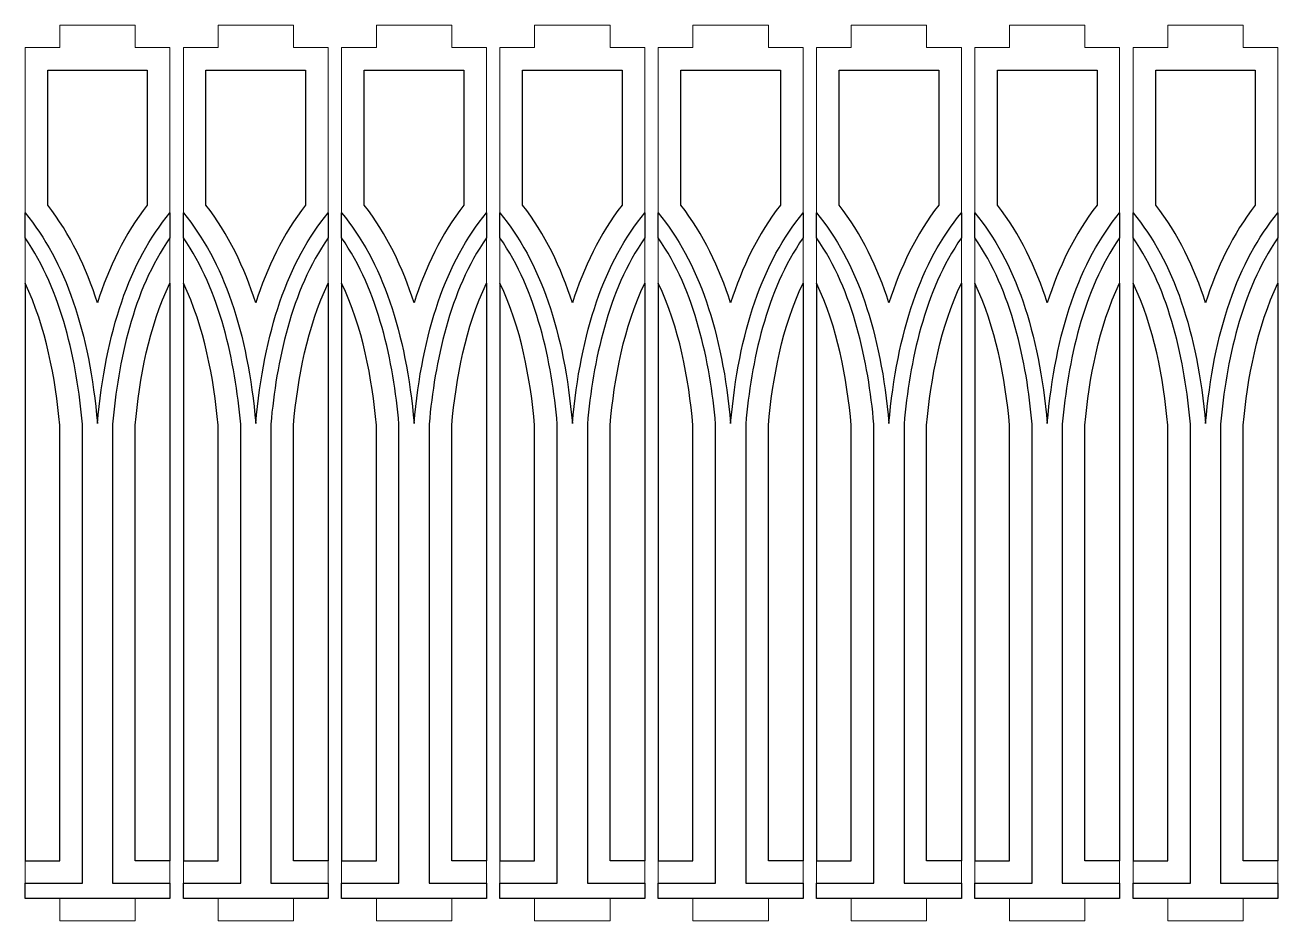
# Model space of a CAD drawing. Header units: centimetres. Extents: x -57 to 189, y -76 to 83.
# Drawn here: x 25.62 to 42.24, y -47.51 to -35.62 of the extents above; entities that cross this region are included whole.
import ezdxf

# ---------------------------------------------------------------- set-up
doc = ezdxf.new("R2010")
doc.units = ezdxf.units.CM
doc.header["$MEASUREMENT"] = 0
doc.layers.add('DEFAULT', color=7, linetype='Continuous')
doc.layers.add('layer 1', color=7, linetype='Continuous')

msp = doc.modelspace()

# ---------------------------------------------------------------- linework, layer by layer
at = {"layer": 'DEFAULT', "color": 250}
for points, knots in [([(25.92098, -36.21991), (25.92098, -36.21991), (25.92098, -38.00822), (25.92098, -38.00822), (25.92098, -38.00822), (26.21965, -38.39217), (26.43178, -38.83791), (26.58149, -39.30714), (26.58149, -39.30714), (26.7312, -38.83792), (26.94333, -38.39218), (27.24199, -38.00823), (27.24199, -38.00823), (27.24199, -38.00823), (27.24199, -36.21991), (27.24199, -36.21991), (27.24199, -36.21991), (27.24199, -36.21991), (25.92098, -36.21991), (25.92098, -36.21991)], [0, 0, 0, 0, 0.16666667, 0.16666667, 0.16666667, 0.16666667, 0.33333333, 0.33333333, 0.33333333, 0.33333333, 0.5, 0.5, 0.5, 0.5, 0.66666667, 0.66666667, 0.66666667, 0.66666667, 1, 1, 1, 1]), ([(28.02098, -36.21991), (28.02098, -36.21991), (28.02098, -38.00822), (28.02098, -38.00822), (28.02098, -38.00822), (28.31965, -38.39217), (28.53178, -38.83791), (28.68149, -39.30714), (28.68149, -39.30714), (28.8312, -38.83792), (29.04333, -38.39218), (29.34199, -38.00823), (29.34199, -38.00823), (29.34199, -38.00823), (29.34199, -36.21991), (29.34199, -36.21991), (29.34199, -36.21991), (29.34199, -36.21991), (28.02098, -36.21991), (28.02098, -36.21991)], [0, 0, 0, 0, 0.16666667, 0.16666667, 0.16666667, 0.16666667, 0.33333333, 0.33333333, 0.33333333, 0.33333333, 0.5, 0.5, 0.5, 0.5, 0.66666667, 0.66666667, 0.66666667, 0.66666667, 1, 1, 1, 1]), ([(30.12098, -36.21991), (30.12098, -36.21991), (30.12098, -38.00822), (30.12098, -38.00822), (30.12098, -38.00822), (30.41965, -38.39217), (30.63178, -38.83791), (30.78149, -39.30714), (30.78149, -39.30714), (30.9312, -38.83792), (31.14333, -38.39218), (31.44199, -38.00823), (31.44199, -38.00823), (31.44199, -38.00823), (31.44199, -36.21991), (31.44199, -36.21991), (31.44199, -36.21991), (31.44199, -36.21991), (30.12098, -36.21991), (30.12098, -36.21991)], [0, 0, 0, 0, 0.16666667, 0.16666667, 0.16666667, 0.16666667, 0.33333333, 0.33333333, 0.33333333, 0.33333333, 0.5, 0.5, 0.5, 0.5, 0.66666667, 0.66666667, 0.66666667, 0.66666667, 1, 1, 1, 1]), ([(32.22098, -36.21991), (32.22098, -36.21991), (32.22098, -38.00822), (32.22098, -38.00822), (32.22098, -38.00822), (32.51965, -38.39217), (32.73178, -38.83791), (32.88149, -39.30714), (32.88149, -39.30714), (33.0312, -38.83792), (33.24333, -38.39218), (33.54199, -38.00823), (33.54199, -38.00823), (33.54199, -38.00823), (33.54199, -36.21991), (33.54199, -36.21991), (33.54199, -36.21991), (33.54199, -36.21991), (32.22098, -36.21991), (32.22098, -36.21991)], [0, 0, 0, 0, 0.16666667, 0.16666667, 0.16666667, 0.16666667, 0.33333333, 0.33333333, 0.33333333, 0.33333333, 0.5, 0.5, 0.5, 0.5, 0.66666667, 0.66666667, 0.66666667, 0.66666667, 1, 1, 1, 1]), ([(34.32098, -36.21991), (34.32098, -36.21991), (34.32098, -38.00822), (34.32098, -38.00822), (34.32098, -38.00822), (34.61965, -38.39217), (34.83178, -38.83791), (34.98149, -39.30714), (34.98149, -39.30714), (35.1312, -38.83792), (35.34333, -38.39218), (35.64199, -38.00823), (35.64199, -38.00823), (35.64199, -38.00823), (35.64199, -36.21991), (35.64199, -36.21991), (35.64199, -36.21991), (35.64199, -36.21991), (34.32098, -36.21991), (34.32098, -36.21991)], [0, 0, 0, 0, 0.16666667, 0.16666667, 0.16666667, 0.16666667, 0.33333333, 0.33333333, 0.33333333, 0.33333333, 0.5, 0.5, 0.5, 0.5, 0.66666667, 0.66666667, 0.66666667, 0.66666667, 1, 1, 1, 1]), ([(36.42098, -36.21991), (36.42098, -36.21991), (36.42098, -38.00822), (36.42098, -38.00822), (36.42098, -38.00822), (36.71965, -38.39217), (36.93178, -38.83791), (37.08149, -39.30714), (37.08149, -39.30714), (37.2312, -38.83792), (37.44333, -38.39218), (37.74199, -38.00823), (37.74199, -38.00823), (37.74199, -38.00823), (37.74199, -36.21991), (37.74199, -36.21991), (37.74199, -36.21991), (37.74199, -36.21991), (36.42098, -36.21991), (36.42098, -36.21991)], [0, 0, 0, 0, 0.16666667, 0.16666667, 0.16666667, 0.16666667, 0.33333333, 0.33333333, 0.33333333, 0.33333333, 0.5, 0.5, 0.5, 0.5, 0.66666667, 0.66666667, 0.66666667, 0.66666667, 1, 1, 1, 1]), ([(38.52098, -36.21991), (38.52098, -36.21991), (38.52098, -38.00822), (38.52098, -38.00822), (38.52098, -38.00822), (38.81965, -38.39217), (39.03178, -38.83791), (39.18149, -39.30714), (39.18149, -39.30714), (39.3312, -38.83792), (39.54333, -38.39218), (39.84199, -38.00823), (39.84199, -38.00823), (39.84199, -38.00823), (39.84199, -36.21991), (39.84199, -36.21991), (39.84199, -36.21991), (39.84199, -36.21991), (38.52098, -36.21991), (38.52098, -36.21991)], [0, 0, 0, 0, 0.16666667, 0.16666667, 0.16666667, 0.16666667, 0.33333333, 0.33333333, 0.33333333, 0.33333333, 0.5, 0.5, 0.5, 0.5, 0.66666667, 0.66666667, 0.66666667, 0.66666667, 1, 1, 1, 1]), ([(40.62098, -36.21991), (40.62098, -36.21991), (40.62098, -38.00822), (40.62098, -38.00822), (40.62098, -38.00822), (40.91965, -38.39217), (41.13178, -38.83791), (41.28149, -39.30714), (41.28149, -39.30714), (41.4312, -38.83792), (41.64333, -38.39218), (41.94199, -38.00823), (41.94199, -38.00823), (41.94199, -38.00823), (41.94199, -36.21991), (41.94199, -36.21991), (41.94199, -36.21991), (41.94199, -36.21991), (40.62098, -36.21991), (40.62098, -36.21991)], [0, 0, 0, 0, 0.16666667, 0.16666667, 0.16666667, 0.16666667, 0.33333333, 0.33333333, 0.33333333, 0.33333333, 0.5, 0.5, 0.5, 0.5, 0.66666667, 0.66666667, 0.66666667, 0.66666667, 1, 1, 1, 1]), ([(26.78149, -47.00929), (26.78149, -47.00929), (26.7815, -40.91678), (26.7815, -40.91678), (26.7815, -40.91678), (26.85622, -40.08091), (27.05177, -39.15111), (27.542, -38.44412), (27.542, -38.44412), (27.542, -38.44412), (27.542, -38.11391), (27.542, -38.11391), (27.542, -38.11391), (27.00995, -38.75239), (26.68978, -39.68373), (26.58148, -40.90791), (26.58148, -40.90791), (26.4732, -39.68373), (26.15303, -38.75239), (25.62098, -38.11391), (25.62098, -38.11391), (25.62098, -38.11391), (25.62098, -38.44412), (25.62098, -38.44412), (25.62098, -38.44412), (26.11121, -39.15111), (26.30676, -40.08091), (26.38148, -40.91678), (26.38148, -40.91678), (26.38148, -40.91678), (26.38149, -47.00929), (26.38149, -47.00929), (26.38149, -47.00929), (26.38149, -47.00929), (25.62098, -47.00929), (25.62098, -47.00929), (25.62098, -47.00929), (25.62098, -47.00929), (25.62098, -47.20929), (25.62098, -47.20929), (25.62098, -47.20929), (25.62098, -47.20929), (26.08149, -47.20929), (26.08149, -47.20929), (26.08149, -47.20929), (26.08149, -47.20929), (26.12099, -47.20929), (26.12099, -47.20929), (26.12099, -47.20929), (26.12099, -47.20929), (26.58149, -47.20929), (26.58149, -47.20929), (26.58149, -47.20929), (26.58149, -47.20929), (27.04199, -47.20929), (27.04199, -47.20929), (27.04199, -47.20929), (27.04199, -47.20929), (27.08149, -47.20929), (27.08149, -47.20929), (27.08149, -47.20929), (27.08149, -47.20929), (27.542, -47.20929), (27.542, -47.20929), (27.542, -47.20929), (27.542, -47.20929), (27.542, -47.00929), (27.542, -47.00929), (27.542, -47.00929), (27.542, -47.00929), (26.78149, -47.00929), (26.78149, -47.00929)], [0, 0, 0, 0, 0.05263158, 0.05263158, 0.05263158, 0.05263158, 0.10526316, 0.10526316, 0.10526316, 0.10526316, 0.15789474, 0.15789474, 0.15789474, 0.15789474, 0.21052632, 0.21052632, 0.21052632, 0.21052632, 0.26315789, 0.26315789, 0.26315789, 0.26315789, 0.31578947, 0.31578947, 0.31578947, 0.31578947, 0.36842105, 0.36842105, 0.36842105, 0.36842105, 0.42105263, 0.42105263, 0.42105263, 0.42105263, 0.47368421, 0.47368421, 0.47368421, 0.47368421, 0.52631579, 0.52631579, 0.52631579, 0.52631579, 0.57894737, 0.57894737, 0.57894737, 0.57894737, 0.63157895, 0.63157895, 0.63157895, 0.63157895, 0.68421053, 0.68421053, 0.68421053, 0.68421053, 0.73684211, 0.73684211, 0.73684211, 0.73684211, 0.78947368, 0.78947368, 0.78947368, 0.78947368, 0.84210526, 0.84210526, 0.84210526, 0.84210526, 0.89473684, 0.89473684, 0.89473684, 0.89473684, 1, 1, 1, 1]), ([(28.88149, -47.00929), (28.88149, -47.00929), (28.8815, -40.91678), (28.8815, -40.91678), (28.8815, -40.91678), (28.95622, -40.08091), (29.15177, -39.15111), (29.642, -38.44412), (29.642, -38.44412), (29.642, -38.44412), (29.642, -38.11391), (29.642, -38.11391), (29.642, -38.11391), (29.10995, -38.75239), (28.78978, -39.68373), (28.68148, -40.90791), (28.68148, -40.90791), (28.5732, -39.68373), (28.25303, -38.75239), (27.72098, -38.11391), (27.72098, -38.11391), (27.72098, -38.11391), (27.72098, -38.44412), (27.72098, -38.44412), (27.72098, -38.44412), (28.21121, -39.15111), (28.40676, -40.08091), (28.48148, -40.91678), (28.48148, -40.91678), (28.48148, -40.91678), (28.48149, -47.00929), (28.48149, -47.00929), (28.48149, -47.00929), (28.48149, -47.00929), (27.72098, -47.00929), (27.72098, -47.00929), (27.72098, -47.00929), (27.72098, -47.00929), (27.72098, -47.20929), (27.72098, -47.20929), (27.72098, -47.20929), (27.72098, -47.20929), (28.18149, -47.20929), (28.18149, -47.20929), (28.18149, -47.20929), (28.18149, -47.20929), (28.22099, -47.20929), (28.22099, -47.20929), (28.22099, -47.20929), (28.22099, -47.20929), (28.68149, -47.20929), (28.68149, -47.20929), (28.68149, -47.20929), (28.68149, -47.20929), (29.14199, -47.20929), (29.14199, -47.20929), (29.14199, -47.20929), (29.14199, -47.20929), (29.18149, -47.20929), (29.18149, -47.20929), (29.18149, -47.20929), (29.18149, -47.20929), (29.642, -47.20929), (29.642, -47.20929), (29.642, -47.20929), (29.642, -47.20929), (29.642, -47.00929), (29.642, -47.00929), (29.642, -47.00929), (29.642, -47.00929), (28.88149, -47.00929), (28.88149, -47.00929)], [0, 0, 0, 0, 0.05263158, 0.05263158, 0.05263158, 0.05263158, 0.10526316, 0.10526316, 0.10526316, 0.10526316, 0.15789474, 0.15789474, 0.15789474, 0.15789474, 0.21052632, 0.21052632, 0.21052632, 0.21052632, 0.26315789, 0.26315789, 0.26315789, 0.26315789, 0.31578947, 0.31578947, 0.31578947, 0.31578947, 0.36842105, 0.36842105, 0.36842105, 0.36842105, 0.42105263, 0.42105263, 0.42105263, 0.42105263, 0.47368421, 0.47368421, 0.47368421, 0.47368421, 0.52631579, 0.52631579, 0.52631579, 0.52631579, 0.57894737, 0.57894737, 0.57894737, 0.57894737, 0.63157895, 0.63157895, 0.63157895, 0.63157895, 0.68421053, 0.68421053, 0.68421053, 0.68421053, 0.73684211, 0.73684211, 0.73684211, 0.73684211, 0.78947368, 0.78947368, 0.78947368, 0.78947368, 0.84210526, 0.84210526, 0.84210526, 0.84210526, 0.89473684, 0.89473684, 0.89473684, 0.89473684, 1, 1, 1, 1]), ([(30.98149, -47.00929), (30.98149, -47.00929), (30.9815, -40.91678), (30.9815, -40.91678), (30.9815, -40.91678), (31.05622, -40.08091), (31.25177, -39.15111), (31.742, -38.44412), (31.742, -38.44412), (31.742, -38.44412), (31.742, -38.11391), (31.742, -38.11391), (31.742, -38.11391), (31.20995, -38.75239), (30.88978, -39.68373), (30.78148, -40.90791), (30.78148, -40.90791), (30.6732, -39.68373), (30.35303, -38.75239), (29.82098, -38.11391), (29.82098, -38.11391), (29.82098, -38.11391), (29.82098, -38.44412), (29.82098, -38.44412), (29.82098, -38.44412), (30.31121, -39.15111), (30.50676, -40.08091), (30.58148, -40.91678), (30.58148, -40.91678), (30.58148, -40.91678), (30.58149, -47.00929), (30.58149, -47.00929), (30.58149, -47.00929), (30.58149, -47.00929), (29.82098, -47.00929), (29.82098, -47.00929), (29.82098, -47.00929), (29.82098, -47.00929), (29.82098, -47.20929), (29.82098, -47.20929), (29.82098, -47.20929), (29.82098, -47.20929), (30.28149, -47.20929), (30.28149, -47.20929), (30.28149, -47.20929), (30.28149, -47.20929), (30.32099, -47.20929), (30.32099, -47.20929), (30.32099, -47.20929), (30.32099, -47.20929), (30.78149, -47.20929), (30.78149, -47.20929), (30.78149, -47.20929), (30.78149, -47.20929), (31.24199, -47.20929), (31.24199, -47.20929), (31.24199, -47.20929), (31.24199, -47.20929), (31.28149, -47.20929), (31.28149, -47.20929), (31.28149, -47.20929), (31.28149, -47.20929), (31.742, -47.20929), (31.742, -47.20929), (31.742, -47.20929), (31.742, -47.20929), (31.742, -47.00929), (31.742, -47.00929), (31.742, -47.00929), (31.742, -47.00929), (30.98149, -47.00929), (30.98149, -47.00929)], [0, 0, 0, 0, 0.05263158, 0.05263158, 0.05263158, 0.05263158, 0.10526316, 0.10526316, 0.10526316, 0.10526316, 0.15789474, 0.15789474, 0.15789474, 0.15789474, 0.21052632, 0.21052632, 0.21052632, 0.21052632, 0.26315789, 0.26315789, 0.26315789, 0.26315789, 0.31578947, 0.31578947, 0.31578947, 0.31578947, 0.36842105, 0.36842105, 0.36842105, 0.36842105, 0.42105263, 0.42105263, 0.42105263, 0.42105263, 0.47368421, 0.47368421, 0.47368421, 0.47368421, 0.52631579, 0.52631579, 0.52631579, 0.52631579, 0.57894737, 0.57894737, 0.57894737, 0.57894737, 0.63157895, 0.63157895, 0.63157895, 0.63157895, 0.68421053, 0.68421053, 0.68421053, 0.68421053, 0.73684211, 0.73684211, 0.73684211, 0.73684211, 0.78947368, 0.78947368, 0.78947368, 0.78947368, 0.84210526, 0.84210526, 0.84210526, 0.84210526, 0.89473684, 0.89473684, 0.89473684, 0.89473684, 1, 1, 1, 1]), ([(33.08149, -47.00929), (33.08149, -47.00929), (33.0815, -40.91678), (33.0815, -40.91678), (33.0815, -40.91678), (33.15622, -40.08091), (33.35177, -39.15111), (33.842, -38.44412), (33.842, -38.44412), (33.842, -38.44412), (33.842, -38.11391), (33.842, -38.11391), (33.842, -38.11391), (33.30995, -38.75239), (32.98978, -39.68373), (32.88148, -40.90791), (32.88148, -40.90791), (32.7732, -39.68373), (32.45303, -38.75239), (31.92098, -38.11391), (31.92098, -38.11391), (31.92098, -38.11391), (31.92098, -38.44412), (31.92098, -38.44412), (31.92098, -38.44412), (32.41121, -39.15111), (32.60676, -40.08091), (32.68148, -40.91678), (32.68148, -40.91678), (32.68148, -40.91678), (32.68149, -47.00929), (32.68149, -47.00929), (32.68149, -47.00929), (32.68149, -47.00929), (31.92098, -47.00929), (31.92098, -47.00929), (31.92098, -47.00929), (31.92098, -47.00929), (31.92098, -47.20929), (31.92098, -47.20929), (31.92098, -47.20929), (31.92098, -47.20929), (32.38149, -47.20929), (32.38149, -47.20929), (32.38149, -47.20929), (32.38149, -47.20929), (32.42099, -47.20929), (32.42099, -47.20929), (32.42099, -47.20929), (32.42099, -47.20929), (32.88149, -47.20929), (32.88149, -47.20929), (32.88149, -47.20929), (32.88149, -47.20929), (33.34199, -47.20929), (33.34199, -47.20929), (33.34199, -47.20929), (33.34199, -47.20929), (33.38149, -47.20929), (33.38149, -47.20929), (33.38149, -47.20929), (33.38149, -47.20929), (33.842, -47.20929), (33.842, -47.20929), (33.842, -47.20929), (33.842, -47.20929), (33.842, -47.00929), (33.842, -47.00929), (33.842, -47.00929), (33.842, -47.00929), (33.08149, -47.00929), (33.08149, -47.00929)], [0, 0, 0, 0, 0.05263158, 0.05263158, 0.05263158, 0.05263158, 0.10526316, 0.10526316, 0.10526316, 0.10526316, 0.15789474, 0.15789474, 0.15789474, 0.15789474, 0.21052632, 0.21052632, 0.21052632, 0.21052632, 0.26315789, 0.26315789, 0.26315789, 0.26315789, 0.31578947, 0.31578947, 0.31578947, 0.31578947, 0.36842105, 0.36842105, 0.36842105, 0.36842105, 0.42105263, 0.42105263, 0.42105263, 0.42105263, 0.47368421, 0.47368421, 0.47368421, 0.47368421, 0.52631579, 0.52631579, 0.52631579, 0.52631579, 0.57894737, 0.57894737, 0.57894737, 0.57894737, 0.63157895, 0.63157895, 0.63157895, 0.63157895, 0.68421053, 0.68421053, 0.68421053, 0.68421053, 0.73684211, 0.73684211, 0.73684211, 0.73684211, 0.78947368, 0.78947368, 0.78947368, 0.78947368, 0.84210526, 0.84210526, 0.84210526, 0.84210526, 0.89473684, 0.89473684, 0.89473684, 0.89473684, 1, 1, 1, 1]), ([(35.18149, -47.00929), (35.18149, -47.00929), (35.1815, -40.91678), (35.1815, -40.91678), (35.1815, -40.91678), (35.25622, -40.08091), (35.45177, -39.15111), (35.942, -38.44412), (35.942, -38.44412), (35.942, -38.44412), (35.942, -38.11391), (35.942, -38.11391), (35.942, -38.11391), (35.40995, -38.75239), (35.08978, -39.68373), (34.98148, -40.90791), (34.98148, -40.90791), (34.8732, -39.68373), (34.55303, -38.75239), (34.02098, -38.11391), (34.02098, -38.11391), (34.02098, -38.11391), (34.02098, -38.44412), (34.02098, -38.44412), (34.02098, -38.44412), (34.51121, -39.15111), (34.70676, -40.08091), (34.78148, -40.91678), (34.78148, -40.91678), (34.78148, -40.91678), (34.78149, -47.00929), (34.78149, -47.00929), (34.78149, -47.00929), (34.78149, -47.00929), (34.02098, -47.00929), (34.02098, -47.00929), (34.02098, -47.00929), (34.02098, -47.00929), (34.02098, -47.20929), (34.02098, -47.20929), (34.02098, -47.20929), (34.02098, -47.20929), (34.48149, -47.20929), (34.48149, -47.20929), (34.48149, -47.20929), (34.48149, -47.20929), (34.52099, -47.20929), (34.52099, -47.20929), (34.52099, -47.20929), (34.52099, -47.20929), (34.98149, -47.20929), (34.98149, -47.20929), (34.98149, -47.20929), (34.98149, -47.20929), (35.44199, -47.20929), (35.44199, -47.20929), (35.44199, -47.20929), (35.44199, -47.20929), (35.48149, -47.20929), (35.48149, -47.20929), (35.48149, -47.20929), (35.48149, -47.20929), (35.942, -47.20929), (35.942, -47.20929), (35.942, -47.20929), (35.942, -47.20929), (35.942, -47.00929), (35.942, -47.00929), (35.942, -47.00929), (35.942, -47.00929), (35.18149, -47.00929), (35.18149, -47.00929)], [0, 0, 0, 0, 0.05263158, 0.05263158, 0.05263158, 0.05263158, 0.10526316, 0.10526316, 0.10526316, 0.10526316, 0.15789474, 0.15789474, 0.15789474, 0.15789474, 0.21052632, 0.21052632, 0.21052632, 0.21052632, 0.26315789, 0.26315789, 0.26315789, 0.26315789, 0.31578947, 0.31578947, 0.31578947, 0.31578947, 0.36842105, 0.36842105, 0.36842105, 0.36842105, 0.42105263, 0.42105263, 0.42105263, 0.42105263, 0.47368421, 0.47368421, 0.47368421, 0.47368421, 0.52631579, 0.52631579, 0.52631579, 0.52631579, 0.57894737, 0.57894737, 0.57894737, 0.57894737, 0.63157895, 0.63157895, 0.63157895, 0.63157895, 0.68421053, 0.68421053, 0.68421053, 0.68421053, 0.73684211, 0.73684211, 0.73684211, 0.73684211, 0.78947368, 0.78947368, 0.78947368, 0.78947368, 0.84210526, 0.84210526, 0.84210526, 0.84210526, 0.89473684, 0.89473684, 0.89473684, 0.89473684, 1, 1, 1, 1]), ([(37.28149, -47.00929), (37.28149, -47.00929), (37.2815, -40.91678), (37.2815, -40.91678), (37.2815, -40.91678), (37.35622, -40.08091), (37.55177, -39.15111), (38.042, -38.44412), (38.042, -38.44412), (38.042, -38.44412), (38.042, -38.11391), (38.042, -38.11391), (38.042, -38.11391), (37.50995, -38.75239), (37.18978, -39.68373), (37.08148, -40.90791), (37.08148, -40.90791), (36.9732, -39.68373), (36.65303, -38.75239), (36.12098, -38.11391), (36.12098, -38.11391), (36.12098, -38.11391), (36.12098, -38.44412), (36.12098, -38.44412), (36.12098, -38.44412), (36.61121, -39.15111), (36.80676, -40.08091), (36.88148, -40.91678), (36.88148, -40.91678), (36.88148, -40.91678), (36.88149, -47.00929), (36.88149, -47.00929), (36.88149, -47.00929), (36.88149, -47.00929), (36.12098, -47.00929), (36.12098, -47.00929), (36.12098, -47.00929), (36.12098, -47.00929), (36.12098, -47.20929), (36.12098, -47.20929), (36.12098, -47.20929), (36.12098, -47.20929), (36.58149, -47.20929), (36.58149, -47.20929), (36.58149, -47.20929), (36.58149, -47.20929), (36.62099, -47.20929), (36.62099, -47.20929), (36.62099, -47.20929), (36.62099, -47.20929), (37.08149, -47.20929), (37.08149, -47.20929), (37.08149, -47.20929), (37.08149, -47.20929), (37.54199, -47.20929), (37.54199, -47.20929), (37.54199, -47.20929), (37.54199, -47.20929), (37.58149, -47.20929), (37.58149, -47.20929), (37.58149, -47.20929), (37.58149, -47.20929), (38.042, -47.20929), (38.042, -47.20929), (38.042, -47.20929), (38.042, -47.20929), (38.042, -47.00929), (38.042, -47.00929), (38.042, -47.00929), (38.042, -47.00929), (37.28149, -47.00929), (37.28149, -47.00929)], [0, 0, 0, 0, 0.05263158, 0.05263158, 0.05263158, 0.05263158, 0.10526316, 0.10526316, 0.10526316, 0.10526316, 0.15789474, 0.15789474, 0.15789474, 0.15789474, 0.21052632, 0.21052632, 0.21052632, 0.21052632, 0.26315789, 0.26315789, 0.26315789, 0.26315789, 0.31578947, 0.31578947, 0.31578947, 0.31578947, 0.36842105, 0.36842105, 0.36842105, 0.36842105, 0.42105263, 0.42105263, 0.42105263, 0.42105263, 0.47368421, 0.47368421, 0.47368421, 0.47368421, 0.52631579, 0.52631579, 0.52631579, 0.52631579, 0.57894737, 0.57894737, 0.57894737, 0.57894737, 0.63157895, 0.63157895, 0.63157895, 0.63157895, 0.68421053, 0.68421053, 0.68421053, 0.68421053, 0.73684211, 0.73684211, 0.73684211, 0.73684211, 0.78947368, 0.78947368, 0.78947368, 0.78947368, 0.84210526, 0.84210526, 0.84210526, 0.84210526, 0.89473684, 0.89473684, 0.89473684, 0.89473684, 1, 1, 1, 1]), ([(39.38149, -47.00929), (39.38149, -47.00929), (39.3815, -40.91678), (39.3815, -40.91678), (39.3815, -40.91678), (39.45622, -40.08091), (39.65177, -39.15111), (40.142, -38.44412), (40.142, -38.44412), (40.142, -38.44412), (40.142, -38.11391), (40.142, -38.11391), (40.142, -38.11391), (39.60995, -38.75239), (39.28978, -39.68373), (39.18148, -40.90791), (39.18148, -40.90791), (39.0732, -39.68373), (38.75303, -38.75239), (38.22098, -38.11391), (38.22098, -38.11391), (38.22098, -38.11391), (38.22098, -38.44412), (38.22098, -38.44412), (38.22098, -38.44412), (38.71121, -39.15111), (38.90676, -40.08091), (38.98148, -40.91678), (38.98148, -40.91678), (38.98148, -40.91678), (38.98149, -47.00929), (38.98149, -47.00929), (38.98149, -47.00929), (38.98149, -47.00929), (38.22098, -47.00929), (38.22098, -47.00929), (38.22098, -47.00929), (38.22098, -47.00929), (38.22098, -47.20929), (38.22098, -47.20929), (38.22098, -47.20929), (38.22098, -47.20929), (38.68149, -47.20929), (38.68149, -47.20929), (38.68149, -47.20929), (38.68149, -47.20929), (38.72099, -47.20929), (38.72099, -47.20929), (38.72099, -47.20929), (38.72099, -47.20929), (39.18149, -47.20929), (39.18149, -47.20929), (39.18149, -47.20929), (39.18149, -47.20929), (39.64199, -47.20929), (39.64199, -47.20929), (39.64199, -47.20929), (39.64199, -47.20929), (39.68149, -47.20929), (39.68149, -47.20929), (39.68149, -47.20929), (39.68149, -47.20929), (40.142, -47.20929), (40.142, -47.20929), (40.142, -47.20929), (40.142, -47.20929), (40.142, -47.00929), (40.142, -47.00929), (40.142, -47.00929), (40.142, -47.00929), (39.38149, -47.00929), (39.38149, -47.00929)], [0, 0, 0, 0, 0.05263158, 0.05263158, 0.05263158, 0.05263158, 0.10526316, 0.10526316, 0.10526316, 0.10526316, 0.15789474, 0.15789474, 0.15789474, 0.15789474, 0.21052632, 0.21052632, 0.21052632, 0.21052632, 0.26315789, 0.26315789, 0.26315789, 0.26315789, 0.31578947, 0.31578947, 0.31578947, 0.31578947, 0.36842105, 0.36842105, 0.36842105, 0.36842105, 0.42105263, 0.42105263, 0.42105263, 0.42105263, 0.47368421, 0.47368421, 0.47368421, 0.47368421, 0.52631579, 0.52631579, 0.52631579, 0.52631579, 0.57894737, 0.57894737, 0.57894737, 0.57894737, 0.63157895, 0.63157895, 0.63157895, 0.63157895, 0.68421053, 0.68421053, 0.68421053, 0.68421053, 0.73684211, 0.73684211, 0.73684211, 0.73684211, 0.78947368, 0.78947368, 0.78947368, 0.78947368, 0.84210526, 0.84210526, 0.84210526, 0.84210526, 0.89473684, 0.89473684, 0.89473684, 0.89473684, 1, 1, 1, 1]), ([(41.48149, -47.00929), (41.48149, -47.00929), (41.4815, -40.91678), (41.4815, -40.91678), (41.4815, -40.91678), (41.55622, -40.08091), (41.75177, -39.15111), (42.242, -38.44412), (42.242, -38.44412), (42.242, -38.44412), (42.242, -38.11391), (42.242, -38.11391), (42.242, -38.11391), (41.70995, -38.75239), (41.38978, -39.68373), (41.28148, -40.90791), (41.28148, -40.90791), (41.1732, -39.68373), (40.85303, -38.75239), (40.32098, -38.11391), (40.32098, -38.11391), (40.32098, -38.11391), (40.32098, -38.44412), (40.32098, -38.44412), (40.32098, -38.44412), (40.81121, -39.15111), (41.00676, -40.08091), (41.08148, -40.91678), (41.08148, -40.91678), (41.08148, -40.91678), (41.08149, -47.00929), (41.08149, -47.00929), (41.08149, -47.00929), (41.08149, -47.00929), (40.32098, -47.00929), (40.32098, -47.00929), (40.32098, -47.00929), (40.32098, -47.00929), (40.32098, -47.20929), (40.32098, -47.20929), (40.32098, -47.20929), (40.32098, -47.20929), (40.78149, -47.20929), (40.78149, -47.20929), (40.78149, -47.20929), (40.78149, -47.20929), (40.82099, -47.20929), (40.82099, -47.20929), (40.82099, -47.20929), (40.82099, -47.20929), (41.28149, -47.20929), (41.28149, -47.20929), (41.28149, -47.20929), (41.28149, -47.20929), (41.74199, -47.20929), (41.74199, -47.20929), (41.74199, -47.20929), (41.74199, -47.20929), (41.78149, -47.20929), (41.78149, -47.20929), (41.78149, -47.20929), (41.78149, -47.20929), (42.242, -47.20929), (42.242, -47.20929), (42.242, -47.20929), (42.242, -47.20929), (42.242, -47.00929), (42.242, -47.00929), (42.242, -47.00929), (42.242, -47.00929), (41.48149, -47.00929), (41.48149, -47.00929)], [0, 0, 0, 0, 0.05263158, 0.05263158, 0.05263158, 0.05263158, 0.10526316, 0.10526316, 0.10526316, 0.10526316, 0.15789474, 0.15789474, 0.15789474, 0.15789474, 0.21052632, 0.21052632, 0.21052632, 0.21052632, 0.26315789, 0.26315789, 0.26315789, 0.26315789, 0.31578947, 0.31578947, 0.31578947, 0.31578947, 0.36842105, 0.36842105, 0.36842105, 0.36842105, 0.42105263, 0.42105263, 0.42105263, 0.42105263, 0.47368421, 0.47368421, 0.47368421, 0.47368421, 0.52631579, 0.52631579, 0.52631579, 0.52631579, 0.57894737, 0.57894737, 0.57894737, 0.57894737, 0.63157895, 0.63157895, 0.63157895, 0.63157895, 0.68421053, 0.68421053, 0.68421053, 0.68421053, 0.73684211, 0.73684211, 0.73684211, 0.73684211, 0.78947368, 0.78947368, 0.78947368, 0.78947368, 0.84210526, 0.84210526, 0.84210526, 0.84210526, 0.89473684, 0.89473684, 0.89473684, 0.89473684, 1, 1, 1, 1]), ([(25.62098, -46.70929), (25.62098, -46.70929), (25.62098, -39.04357), (25.62098, -39.04357), (25.62098, -39.04357), (25.89851, -39.62611), (26.02496, -40.30817), (26.08148, -40.93027), (26.08148, -40.93027), (26.08148, -40.93027), (26.08149, -46.70929), (26.08149, -46.70929), (26.08149, -46.70929), (26.08149, -46.70929), (25.62098, -46.70929), (25.62098, -46.70929)], [0, 0, 0, 0, 0.2, 0.2, 0.2, 0.2, 0.4, 0.4, 0.4, 0.4, 0.6, 0.6, 0.6, 0.6, 1, 1, 1, 1]), ([(27.54201, -46.70929), (27.54201, -46.70929), (27.54201, -39.04357), (27.54201, -39.04357), (27.54201, -39.04357), (27.26448, -39.62611), (27.13803, -40.30817), (27.08151, -40.93027), (27.08151, -40.93027), (27.08151, -40.93027), (27.0815, -46.70929), (27.0815, -46.70929), (27.0815, -46.70929), (27.0815, -46.70929), (27.54201, -46.70929), (27.54201, -46.70929)], [0, 0, 0, 0, 0.2, 0.2, 0.2, 0.2, 0.4, 0.4, 0.4, 0.4, 0.6, 0.6, 0.6, 0.6, 1, 1, 1, 1]), ([(27.72098, -46.70929), (27.72098, -46.70929), (27.72098, -39.04357), (27.72098, -39.04357), (27.72098, -39.04357), (27.99851, -39.62611), (28.12496, -40.30817), (28.18148, -40.93027), (28.18148, -40.93027), (28.18148, -40.93027), (28.18149, -46.70929), (28.18149, -46.70929), (28.18149, -46.70929), (28.18149, -46.70929), (27.72098, -46.70929), (27.72098, -46.70929)], [0, 0, 0, 0, 0.2, 0.2, 0.2, 0.2, 0.4, 0.4, 0.4, 0.4, 0.6, 0.6, 0.6, 0.6, 1, 1, 1, 1]), ([(29.64201, -46.70929), (29.64201, -46.70929), (29.64201, -39.04357), (29.64201, -39.04357), (29.64201, -39.04357), (29.36448, -39.62611), (29.23803, -40.30817), (29.18151, -40.93027), (29.18151, -40.93027), (29.18151, -40.93027), (29.1815, -46.70929), (29.1815, -46.70929), (29.1815, -46.70929), (29.1815, -46.70929), (29.64201, -46.70929), (29.64201, -46.70929)], [0, 0, 0, 0, 0.2, 0.2, 0.2, 0.2, 0.4, 0.4, 0.4, 0.4, 0.6, 0.6, 0.6, 0.6, 1, 1, 1, 1]), ([(29.82098, -46.70929), (29.82098, -46.70929), (29.82098, -39.04357), (29.82098, -39.04357), (29.82098, -39.04357), (30.09851, -39.62611), (30.22496, -40.30817), (30.28148, -40.93027), (30.28148, -40.93027), (30.28148, -40.93027), (30.28149, -46.70929), (30.28149, -46.70929), (30.28149, -46.70929), (30.28149, -46.70929), (29.82098, -46.70929), (29.82098, -46.70929)], [0, 0, 0, 0, 0.2, 0.2, 0.2, 0.2, 0.4, 0.4, 0.4, 0.4, 0.6, 0.6, 0.6, 0.6, 1, 1, 1, 1]), ([(31.74201, -46.70929), (31.74201, -46.70929), (31.74201, -39.04357), (31.74201, -39.04357), (31.74201, -39.04357), (31.46448, -39.62611), (31.33803, -40.30817), (31.28151, -40.93027), (31.28151, -40.93027), (31.28151, -40.93027), (31.2815, -46.70929), (31.2815, -46.70929), (31.2815, -46.70929), (31.2815, -46.70929), (31.74201, -46.70929), (31.74201, -46.70929)], [0, 0, 0, 0, 0.2, 0.2, 0.2, 0.2, 0.4, 0.4, 0.4, 0.4, 0.6, 0.6, 0.6, 0.6, 1, 1, 1, 1]), ([(31.92098, -46.70929), (31.92098, -46.70929), (31.92098, -39.04357), (31.92098, -39.04357), (31.92098, -39.04357), (32.19851, -39.62611), (32.32496, -40.30817), (32.38148, -40.93027), (32.38148, -40.93027), (32.38148, -40.93027), (32.38149, -46.70929), (32.38149, -46.70929), (32.38149, -46.70929), (32.38149, -46.70929), (31.92098, -46.70929), (31.92098, -46.70929)], [0, 0, 0, 0, 0.2, 0.2, 0.2, 0.2, 0.4, 0.4, 0.4, 0.4, 0.6, 0.6, 0.6, 0.6, 1, 1, 1, 1]), ([(33.84201, -46.70929), (33.84201, -46.70929), (33.84201, -39.04357), (33.84201, -39.04357), (33.84201, -39.04357), (33.56448, -39.62611), (33.43803, -40.30817), (33.38151, -40.93027), (33.38151, -40.93027), (33.38151, -40.93027), (33.3815, -46.70929), (33.3815, -46.70929), (33.3815, -46.70929), (33.3815, -46.70929), (33.84201, -46.70929), (33.84201, -46.70929)], [0, 0, 0, 0, 0.2, 0.2, 0.2, 0.2, 0.4, 0.4, 0.4, 0.4, 0.6, 0.6, 0.6, 0.6, 1, 1, 1, 1]), ([(34.02098, -46.70929), (34.02098, -46.70929), (34.02098, -39.04357), (34.02098, -39.04357), (34.02098, -39.04357), (34.29851, -39.62611), (34.42496, -40.30817), (34.48148, -40.93027), (34.48148, -40.93027), (34.48148, -40.93027), (34.48149, -46.70929), (34.48149, -46.70929), (34.48149, -46.70929), (34.48149, -46.70929), (34.02098, -46.70929), (34.02098, -46.70929)], [0, 0, 0, 0, 0.2, 0.2, 0.2, 0.2, 0.4, 0.4, 0.4, 0.4, 0.6, 0.6, 0.6, 0.6, 1, 1, 1, 1]), ([(35.94201, -46.70929), (35.94201, -46.70929), (35.94201, -39.04357), (35.94201, -39.04357), (35.94201, -39.04357), (35.66448, -39.62611), (35.53803, -40.30817), (35.48151, -40.93027), (35.48151, -40.93027), (35.48151, -40.93027), (35.4815, -46.70929), (35.4815, -46.70929), (35.4815, -46.70929), (35.4815, -46.70929), (35.94201, -46.70929), (35.94201, -46.70929)], [0, 0, 0, 0, 0.2, 0.2, 0.2, 0.2, 0.4, 0.4, 0.4, 0.4, 0.6, 0.6, 0.6, 0.6, 1, 1, 1, 1]), ([(36.12098, -46.70929), (36.12098, -46.70929), (36.12098, -39.04357), (36.12098, -39.04357), (36.12098, -39.04357), (36.39851, -39.62611), (36.52496, -40.30817), (36.58148, -40.93027), (36.58148, -40.93027), (36.58148, -40.93027), (36.58149, -46.70929), (36.58149, -46.70929), (36.58149, -46.70929), (36.58149, -46.70929), (36.12098, -46.70929), (36.12098, -46.70929)], [0, 0, 0, 0, 0.2, 0.2, 0.2, 0.2, 0.4, 0.4, 0.4, 0.4, 0.6, 0.6, 0.6, 0.6, 1, 1, 1, 1]), ([(38.04201, -46.70929), (38.04201, -46.70929), (38.04201, -39.04357), (38.04201, -39.04357), (38.04201, -39.04357), (37.76448, -39.62611), (37.63803, -40.30817), (37.58151, -40.93027), (37.58151, -40.93027), (37.58151, -40.93027), (37.5815, -46.70929), (37.5815, -46.70929), (37.5815, -46.70929), (37.5815, -46.70929), (38.04201, -46.70929), (38.04201, -46.70929)], [0, 0, 0, 0, 0.2, 0.2, 0.2, 0.2, 0.4, 0.4, 0.4, 0.4, 0.6, 0.6, 0.6, 0.6, 1, 1, 1, 1]), ([(38.22098, -46.70929), (38.22098, -46.70929), (38.22098, -39.04357), (38.22098, -39.04357), (38.22098, -39.04357), (38.49851, -39.62611), (38.62496, -40.30817), (38.68148, -40.93027), (38.68148, -40.93027), (38.68148, -40.93027), (38.68149, -46.70929), (38.68149, -46.70929), (38.68149, -46.70929), (38.68149, -46.70929), (38.22098, -46.70929), (38.22098, -46.70929)], [0, 0, 0, 0, 0.2, 0.2, 0.2, 0.2, 0.4, 0.4, 0.4, 0.4, 0.6, 0.6, 0.6, 0.6, 1, 1, 1, 1]), ([(40.14201, -46.70929), (40.14201, -46.70929), (40.14201, -39.04357), (40.14201, -39.04357), (40.14201, -39.04357), (39.86448, -39.62611), (39.73803, -40.30817), (39.68151, -40.93027), (39.68151, -40.93027), (39.68151, -40.93027), (39.6815, -46.70929), (39.6815, -46.70929), (39.6815, -46.70929), (39.6815, -46.70929), (40.14201, -46.70929), (40.14201, -46.70929)], [0, 0, 0, 0, 0.2, 0.2, 0.2, 0.2, 0.4, 0.4, 0.4, 0.4, 0.6, 0.6, 0.6, 0.6, 1, 1, 1, 1]), ([(40.32098, -46.70929), (40.32098, -46.70929), (40.32098, -39.04357), (40.32098, -39.04357), (40.32098, -39.04357), (40.59851, -39.62611), (40.72496, -40.30817), (40.78148, -40.93027), (40.78148, -40.93027), (40.78148, -40.93027), (40.78149, -46.70929), (40.78149, -46.70929), (40.78149, -46.70929), (40.78149, -46.70929), (40.32098, -46.70929), (40.32098, -46.70929)], [0, 0, 0, 0, 0.2, 0.2, 0.2, 0.2, 0.4, 0.4, 0.4, 0.4, 0.6, 0.6, 0.6, 0.6, 1, 1, 1, 1]), ([(42.24201, -46.70929), (42.24201, -46.70929), (42.24201, -39.04357), (42.24201, -39.04357), (42.24201, -39.04357), (41.96448, -39.62611), (41.83803, -40.30817), (41.78151, -40.93027), (41.78151, -40.93027), (41.78151, -40.93027), (41.7815, -46.70929), (41.7815, -46.70929), (41.7815, -46.70929), (41.7815, -46.70929), (42.24201, -46.70929), (42.24201, -46.70929)], [0, 0, 0, 0, 0.2, 0.2, 0.2, 0.2, 0.4, 0.4, 0.4, 0.4, 0.6, 0.6, 0.6, 0.6, 1, 1, 1, 1])]:
    msp.add_open_spline(points, degree=3, knots=knots, dxfattribs=at)
at = {"layer": 'layer 1', "color": 250, "lineweight": 9}
for points in [[(27.54199, -35.91991), (27.54199, -35.91991), (27.54199, -47.20929), (27.54199, -47.20929), (27.54199, -47.20929), (27.54199, -47.20929), (27.08149, -47.20929), (27.08149, -47.20929), (27.08149, -47.20929), (27.08149, -47.20929), (27.08149, -47.50929), (27.08149, -47.50929), (27.08149, -47.50929), (27.08149, -47.50929), (26.08149, -47.50929), (26.08149, -47.50929), (26.08149, -47.50929), (26.08149, -47.50929), (26.08149, -47.20929), (26.08149, -47.20929), (26.08149, -47.20929), (26.08149, -47.20929), (25.62098, -47.20929), (25.62098, -47.20929), (25.62098, -47.20929), (25.62098, -47.20929), (25.62098, -35.91991), (25.62098, -35.91991), (25.62098, -35.91991), (25.62098, -35.91991), (26.08149, -35.91991), (26.08149, -35.91991), (26.08149, -35.91991), (26.08149, -35.91991), (26.08149, -35.61991), (26.08149, -35.61991), (26.08149, -35.61991), (26.08149, -35.61991), (27.08149, -35.61991), (27.08149, -35.61991), (27.08149, -35.61991), (27.08149, -35.61991), (27.08149, -35.91991), (27.08149, -35.91991), (27.08149, -35.91991), (27.08149, -35.91991), (27.54199, -35.91991), (27.54199, -35.91991)], [(29.64199, -35.91991), (29.64199, -35.91991), (29.64199, -47.20929), (29.64199, -47.20929), (29.64199, -47.20929), (29.64199, -47.20929), (29.18149, -47.20929), (29.18149, -47.20929), (29.18149, -47.20929), (29.18149, -47.20929), (29.18149, -47.50929), (29.18149, -47.50929), (29.18149, -47.50929), (29.18149, -47.50929), (28.18149, -47.50929), (28.18149, -47.50929), (28.18149, -47.50929), (28.18149, -47.50929), (28.18149, -47.20929), (28.18149, -47.20929), (28.18149, -47.20929), (28.18149, -47.20929), (27.72098, -47.20929), (27.72098, -47.20929), (27.72098, -47.20929), (27.72098, -47.20929), (27.72098, -35.91991), (27.72098, -35.91991), (27.72098, -35.91991), (27.72098, -35.91991), (28.18149, -35.91991), (28.18149, -35.91991), (28.18149, -35.91991), (28.18149, -35.91991), (28.18149, -35.61991), (28.18149, -35.61991), (28.18149, -35.61991), (28.18149, -35.61991), (29.18149, -35.61991), (29.18149, -35.61991), (29.18149, -35.61991), (29.18149, -35.61991), (29.18149, -35.91991), (29.18149, -35.91991), (29.18149, -35.91991), (29.18149, -35.91991), (29.64199, -35.91991), (29.64199, -35.91991)], [(31.74199, -35.91991), (31.74199, -35.91991), (31.74199, -47.20929), (31.74199, -47.20929), (31.74199, -47.20929), (31.74199, -47.20929), (31.28149, -47.20929), (31.28149, -47.20929), (31.28149, -47.20929), (31.28149, -47.20929), (31.28149, -47.50929), (31.28149, -47.50929), (31.28149, -47.50929), (31.28149, -47.50929), (30.28149, -47.50929), (30.28149, -47.50929), (30.28149, -47.50929), (30.28149, -47.50929), (30.28149, -47.20929), (30.28149, -47.20929), (30.28149, -47.20929), (30.28149, -47.20929), (29.82098, -47.20929), (29.82098, -47.20929), (29.82098, -47.20929), (29.82098, -47.20929), (29.82098, -35.91991), (29.82098, -35.91991), (29.82098, -35.91991), (29.82098, -35.91991), (30.28149, -35.91991), (30.28149, -35.91991), (30.28149, -35.91991), (30.28149, -35.91991), (30.28149, -35.61991), (30.28149, -35.61991), (30.28149, -35.61991), (30.28149, -35.61991), (31.28149, -35.61991), (31.28149, -35.61991), (31.28149, -35.61991), (31.28149, -35.61991), (31.28149, -35.91991), (31.28149, -35.91991), (31.28149, -35.91991), (31.28149, -35.91991), (31.74199, -35.91991), (31.74199, -35.91991)], [(33.84199, -35.91991), (33.84199, -35.91991), (33.84199, -47.20929), (33.84199, -47.20929), (33.84199, -47.20929), (33.84199, -47.20929), (33.38149, -47.20929), (33.38149, -47.20929), (33.38149, -47.20929), (33.38149, -47.20929), (33.38149, -47.50929), (33.38149, -47.50929), (33.38149, -47.50929), (33.38149, -47.50929), (32.38149, -47.50929), (32.38149, -47.50929), (32.38149, -47.50929), (32.38149, -47.50929), (32.38149, -47.20929), (32.38149, -47.20929), (32.38149, -47.20929), (32.38149, -47.20929), (31.92098, -47.20929), (31.92098, -47.20929), (31.92098, -47.20929), (31.92098, -47.20929), (31.92098, -35.91991), (31.92098, -35.91991), (31.92098, -35.91991), (31.92098, -35.91991), (32.38149, -35.91991), (32.38149, -35.91991), (32.38149, -35.91991), (32.38149, -35.91991), (32.38149, -35.61991), (32.38149, -35.61991), (32.38149, -35.61991), (32.38149, -35.61991), (33.38149, -35.61991), (33.38149, -35.61991), (33.38149, -35.61991), (33.38149, -35.61991), (33.38149, -35.91991), (33.38149, -35.91991), (33.38149, -35.91991), (33.38149, -35.91991), (33.84199, -35.91991), (33.84199, -35.91991)], [(35.94199, -35.91991), (35.94199, -35.91991), (35.94199, -47.20929), (35.94199, -47.20929), (35.94199, -47.20929), (35.94199, -47.20929), (35.48149, -47.20929), (35.48149, -47.20929), (35.48149, -47.20929), (35.48149, -47.20929), (35.48149, -47.50929), (35.48149, -47.50929), (35.48149, -47.50929), (35.48149, -47.50929), (34.48149, -47.50929), (34.48149, -47.50929), (34.48149, -47.50929), (34.48149, -47.50929), (34.48149, -47.20929), (34.48149, -47.20929), (34.48149, -47.20929), (34.48149, -47.20929), (34.02098, -47.20929), (34.02098, -47.20929), (34.02098, -47.20929), (34.02098, -47.20929), (34.02098, -35.91991), (34.02098, -35.91991), (34.02098, -35.91991), (34.02098, -35.91991), (34.48149, -35.91991), (34.48149, -35.91991), (34.48149, -35.91991), (34.48149, -35.91991), (34.48149, -35.61991), (34.48149, -35.61991), (34.48149, -35.61991), (34.48149, -35.61991), (35.48149, -35.61991), (35.48149, -35.61991), (35.48149, -35.61991), (35.48149, -35.61991), (35.48149, -35.91991), (35.48149, -35.91991), (35.48149, -35.91991), (35.48149, -35.91991), (35.94199, -35.91991), (35.94199, -35.91991)], [(38.04199, -35.91991), (38.04199, -35.91991), (38.04199, -47.20929), (38.04199, -47.20929), (38.04199, -47.20929), (38.04199, -47.20929), (37.58149, -47.20929), (37.58149, -47.20929), (37.58149, -47.20929), (37.58149, -47.20929), (37.58149, -47.50929), (37.58149, -47.50929), (37.58149, -47.50929), (37.58149, -47.50929), (36.58149, -47.50929), (36.58149, -47.50929), (36.58149, -47.50929), (36.58149, -47.50929), (36.58149, -47.20929), (36.58149, -47.20929), (36.58149, -47.20929), (36.58149, -47.20929), (36.12098, -47.20929), (36.12098, -47.20929), (36.12098, -47.20929), (36.12098, -47.20929), (36.12098, -35.91991), (36.12098, -35.91991), (36.12098, -35.91991), (36.12098, -35.91991), (36.58149, -35.91991), (36.58149, -35.91991), (36.58149, -35.91991), (36.58149, -35.91991), (36.58149, -35.61991), (36.58149, -35.61991), (36.58149, -35.61991), (36.58149, -35.61991), (37.58149, -35.61991), (37.58149, -35.61991), (37.58149, -35.61991), (37.58149, -35.61991), (37.58149, -35.91991), (37.58149, -35.91991), (37.58149, -35.91991), (37.58149, -35.91991), (38.04199, -35.91991), (38.04199, -35.91991)], [(40.14199, -35.91991), (40.14199, -35.91991), (40.14199, -47.20929), (40.14199, -47.20929), (40.14199, -47.20929), (40.14199, -47.20929), (39.68149, -47.20929), (39.68149, -47.20929), (39.68149, -47.20929), (39.68149, -47.20929), (39.68149, -47.50929), (39.68149, -47.50929), (39.68149, -47.50929), (39.68149, -47.50929), (38.68149, -47.50929), (38.68149, -47.50929), (38.68149, -47.50929), (38.68149, -47.50929), (38.68149, -47.20929), (38.68149, -47.20929), (38.68149, -47.20929), (38.68149, -47.20929), (38.22098, -47.20929), (38.22098, -47.20929), (38.22098, -47.20929), (38.22098, -47.20929), (38.22098, -35.91991), (38.22098, -35.91991), (38.22098, -35.91991), (38.22098, -35.91991), (38.68149, -35.91991), (38.68149, -35.91991), (38.68149, -35.91991), (38.68149, -35.91991), (38.68149, -35.61991), (38.68149, -35.61991), (38.68149, -35.61991), (38.68149, -35.61991), (39.68149, -35.61991), (39.68149, -35.61991), (39.68149, -35.61991), (39.68149, -35.61991), (39.68149, -35.91991), (39.68149, -35.91991), (39.68149, -35.91991), (39.68149, -35.91991), (40.14199, -35.91991), (40.14199, -35.91991)], [(42.24199, -35.91991), (42.24199, -35.91991), (42.24199, -47.20929), (42.24199, -47.20929), (42.24199, -47.20929), (42.24199, -47.20929), (41.78149, -47.20929), (41.78149, -47.20929), (41.78149, -47.20929), (41.78149, -47.20929), (41.78149, -47.50929), (41.78149, -47.50929), (41.78149, -47.50929), (41.78149, -47.50929), (40.78149, -47.50929), (40.78149, -47.50929), (40.78149, -47.50929), (40.78149, -47.50929), (40.78149, -47.20929), (40.78149, -47.20929), (40.78149, -47.20929), (40.78149, -47.20929), (40.32098, -47.20929), (40.32098, -47.20929), (40.32098, -47.20929), (40.32098, -47.20929), (40.32098, -35.91991), (40.32098, -35.91991), (40.32098, -35.91991), (40.32098, -35.91991), (40.78149, -35.91991), (40.78149, -35.91991), (40.78149, -35.91991), (40.78149, -35.91991), (40.78149, -35.61991), (40.78149, -35.61991), (40.78149, -35.61991), (40.78149, -35.61991), (41.78149, -35.61991), (41.78149, -35.61991), (41.78149, -35.61991), (41.78149, -35.61991), (41.78149, -35.91991), (41.78149, -35.91991), (41.78149, -35.91991), (41.78149, -35.91991), (42.24199, -35.91991), (42.24199, -35.91991)]]:
    msp.add_open_spline(points, degree=3, knots=[0, 0, 0, 0, 0.07692308, 0.07692308, 0.07692308, 0.07692308, 0.15384615, 0.15384615, 0.15384615, 0.15384615, 0.23076923, 0.23076923, 0.23076923, 0.23076923, 0.30769231, 0.30769231, 0.30769231, 0.30769231, 0.38461538, 0.38461538, 0.38461538, 0.38461538, 0.46153846, 0.46153846, 0.46153846, 0.46153846, 0.53846154, 0.53846154, 0.53846154, 0.53846154, 0.61538462, 0.61538462, 0.61538462, 0.61538462, 0.69230769, 0.69230769, 0.69230769, 0.69230769, 0.76923077, 0.76923077, 0.76923077, 0.76923077, 0.84615385, 0.84615385, 0.84615385, 0.84615385, 1, 1, 1, 1], dxfattribs=at)

doc.saveas('drawing.dxf')
